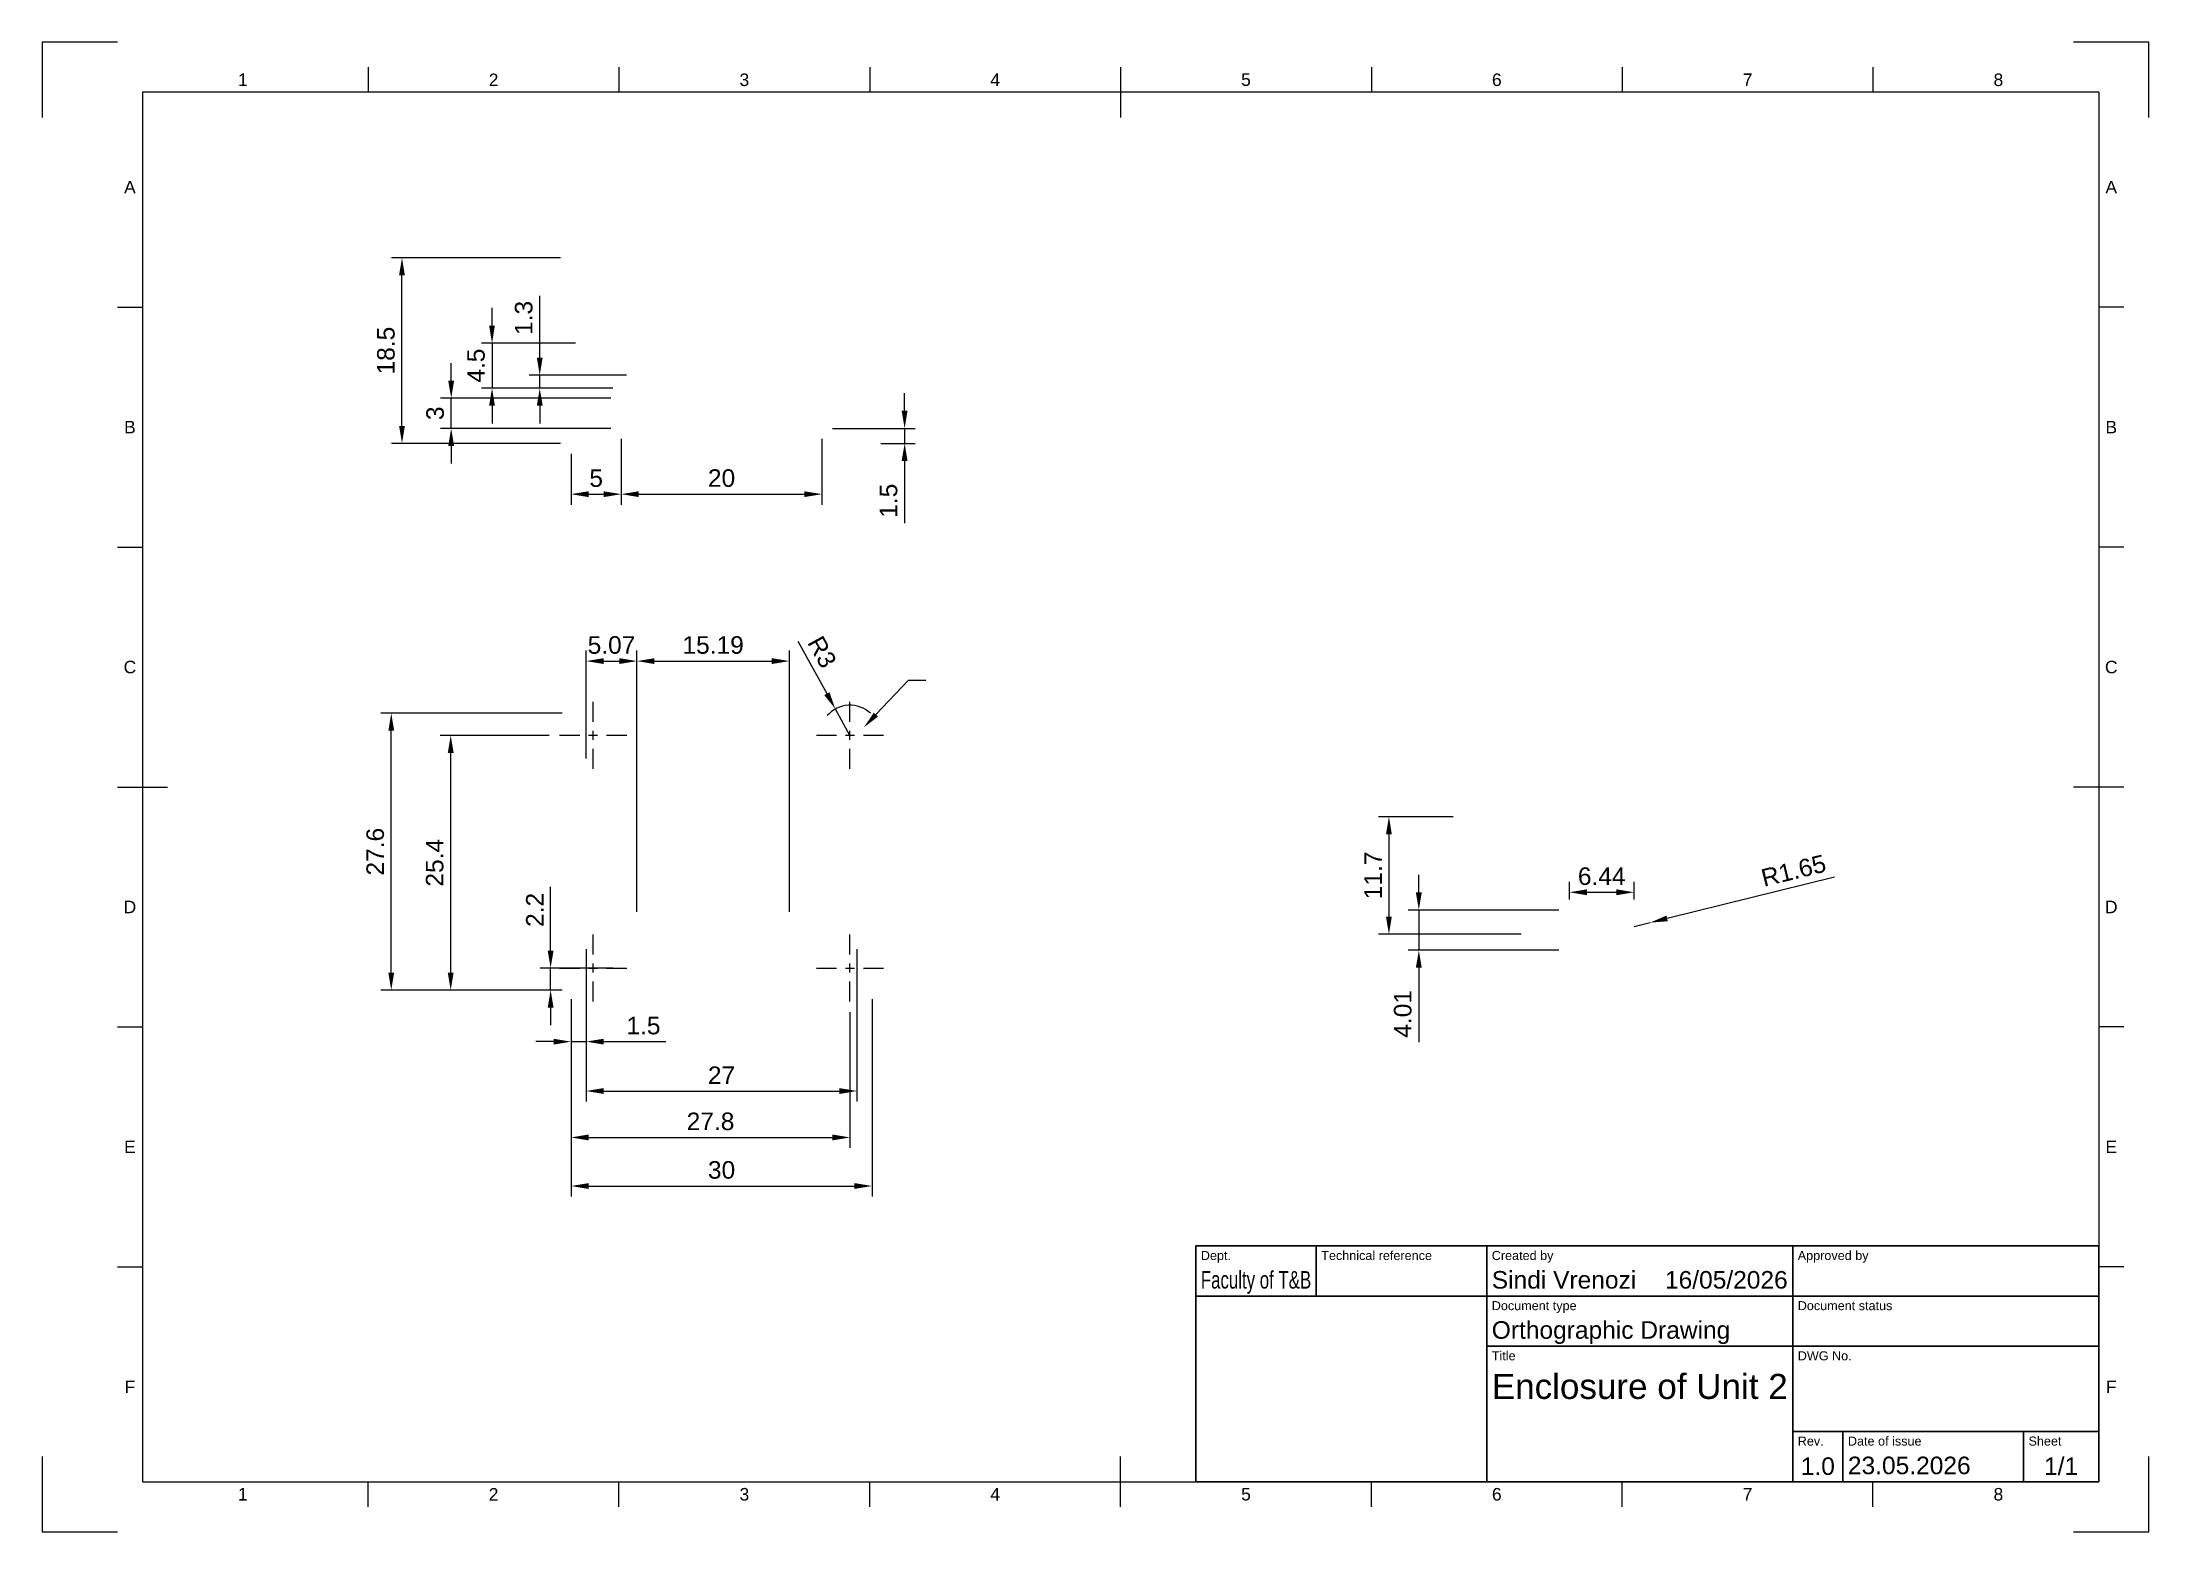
# Paper-space layout 'Box 100mah strap v9' of a CAD drawing. Header units: millimetres. Extents: x 0 to 420, y 0 to 297.
import ezdxf
from ezdxf import colors
from ezdxf.entities.mleader import LeaderData, LeaderLine
from ezdxf.enums import TextEntityAlignment as Align
from ezdxf.math import Vec2, Vec3

# ---------------------------------------------------------------- set-up
doc = ezdxf.new("R2010")
doc.units = ezdxf.units.MM
doc.header["$LTSCALE"] = 0.75
doc.linetypes.add('CENTER2', pattern=[28.575, 19.05, -3.175, 3.175, -3.175])
for name, color, linetype, lineweight in [('BORDER', 7, 'Continuous', 25), ('FD_Dimensions', 7, 'Continuous', 25), ('Hole Notes', 7, 'Continuous', 25), ('Smart Centers', 7, 'CENTER2', 25), ('TITLEBLOCK', 7, 'Continuous', 35)]:
    doc.layers.add(name, color=color, linetype=linetype, lineweight=lineweight)
doc.styles.add('FusionTitle', font='arial.ttf')
doc.styles.get("Standard").update_dxf_attribs({"font": 'arial.ttf'})
doc.dimstyles.new('Dim-ISO-25', dxfattribs={"dimtxt": 3.5, "dimasz": 3.5, "dimexe": 2.1, "dimexo": 2.1, "dimgap": 1.4, "dimtad": 1, "dimzin": 12, "dimdsep": 46, "dimtxsty": 'Standard', "dimcen": 0, "dimazin": 3, "dimtp": 0.1, "dimtm": 0.1, "dimtfac": 0.714286, "dimtmove": 0, "dimatfit": 3, "dimfxl": 1, "dimtzin": 12, "dimarcsym": 0})

# ---------------------------------------------------------------- blocks, each defined once
blk = doc.blocks.new('ISO_A3_SHEET')
at = {"layer": 'BORDER'}
for p, q in [((65, 292), (65, 287)), ((115, 292), (115, 287)), ((165, 292), (165, 287)), ((215, 292), (215, 282)), ((265, 292), (265, 287)), ((315, 292), (315, 287)), ((365, 292), (365, 287)), ((410, 287), (20, 287)), ((20, 287), (20, 10)), ((410, 287), (410, 10)), ((15, 244.16666), (20, 244.16666)), ((415, 244.16666), (410, 244.16666)), ((15, 196.33333), (20, 196.33333)), ((415, 196.33333), (410, 196.33333)), ((15, 148.5), (25, 148.5)), ((415, 148.5), (405, 148.5)), ((15, 100.66667), (20, 100.66667)), ((415, 100.66667), (410, 100.66667)), ((15, 52.83334), (20, 52.83334)), ((415, 52.83334), (410, 52.83334)), ((215, 5), (215, 15)), ((20, 10), (410, 10)), ((65, 5), (65, 10)), ((115, 5), (115, 10)), ((165, 5), (165, 10)), ((265, 5), (265, 10)), ((315, 5), (315, 10)), ((365, 5), (365, 10))]:
    blk.add_line(p, q, dxfattribs=at)
at = {"layer": 'Defpoints'}
for p, q in [((15, 297), (0, 297)), ((0, 297), (0, 282)), ((420, 297), (405, 297)), ((420, 282), (420, 297)), ((0, 15), (0, 0)), ((420, 0), (420, 15)), ((0, 0), (15, 0)), ((405, 0), (420, 0))]:
    blk.add_line(p, q, dxfattribs=at)
at = {"layer": 'BORDER', "style": 'FusionTitle'}
for s, p in [('1', (40, 289.5)), ('2', (90, 289.5)), ('3', (140, 289.5)), ('4', (190, 289.5)), ('5', (240, 289.5)), ('6', (290, 289.5)), ('7', (340, 289.5)), ('8', (390, 289.5)), ('A', (17.5, 268.08333)), ('A', (412.5, 268.08333)), ('B', (17.5, 220.25)), ('B', (412.5, 220.25)), ('C', (17.5, 172.41667)), ('C', (412.5, 172.41667)), ('D', (17.5, 124.58334)), ('D', (412.5, 124.58334)), ('E', (17.5, 76.75001)), ('E', (412.5, 76.75001)), ('F', (17.5, 28.91668)), ('F', (412.5, 28.91668)), ('1', (40, 7.5)), ('2', (90, 7.5)), ('3', (140, 7.5)), ('4', (190, 7.5)), ('5', (240, 7.5)), ('6', (290, 7.5)), ('7', (340, 7.5)), ('8', (390, 7.5))]:
    blk.add_text(s, height=2.5, dxfattribs=at).set_placement(p, align=Align.MIDDLE)
blk = doc.blocks.new('ISO_TITLEBLOCK')
at = {"layer": 'TITLEBLOCK'}
for p, q in [((0, 47), (-180, 47)), ((-180, 47), (-180, 0)), ((-156, 37), (-156, 47)), ((-122, 0), (-122, 47)), ((-61, 0), (-61, 47)), ((0, 0), (0, 47)), ((-180, 37), (0, 37)), ((-122, 27), (0, 27)), ((-61, 10), (0, 10)), ((-51, 0), (-51, 10)), ((-15, 0), (-15, 10)), ((-180, 0), (0, 0))]:
    blk.add_line(p, q, dxfattribs=at)
at = {"layer": 'TITLEBLOCK', "style": 'FusionTitle'}
for s, p in [('Dept.', (-179, 46)), ('Technical reference', (-155, 46)), ('Created by', (-121, 46)), ('Approved by', (-60, 46)), ('Document type', (-121, 36)), ('Document status', (-60, 36)), ('Title', (-121, 26)), ('DWG No.', (-60, 26)), ('Rev.', (-60, 9)), ('Date of issue', (-50, 9)), ('Sheet', (-14, 9))]:
    blk.add_text(s, height=1.8, dxfattribs=at).set_placement(p, align=Align.TOP_LEFT)
for tag, height, p in [('DEPT', 3.5, (-179, 42)), ('TECHNICAL_REFERENCE', 3.5, (-155, 42)), ('CREATED_BY', 3.5, (-121, 42)), ('APPROVED_BY', 3.5, (-60, 42)), ('DOCUMENT_TYPE', 3.5, (-121, 32)), ('DOCUMENT_STATUS', 3.5, (-60, 32)), ('TITLE_1', 5, (-121, 21.5)), ('TITLE_2', 5, (-121, 14)), ('TITLE_3', 5, (-121, 6.5)), ('DATE_OF_ISSUE', 3.5, (-50, 5))]:
    blk.add_attdef(tag, text='', height=height, dxfattribs=at).set_placement(p, align=Align.TOP_LEFT)
for tag, p in [('CREATED_DATE', (-62, 42)), ('APPROVED_DATE', (-0.99, 42))]:
    blk.add_attdef(tag, text='', height=3.5, dxfattribs=at).set_placement(p, align=Align.TOP_RIGHT)
for tag, height, p in [('DRAWING_NUMBER', 5, (-30.5, 19.75)), ('REV', 3.5, (-56, 4.85)), ('SHEET', 3.5, (-7.5, 4.85))]:
    blk.add_attdef(tag, text='', height=height, dxfattribs=at).set_placement(p, align=Align.TOP_CENTER)
blk = doc.blocks.new('*U23')
at = {"layer": 'Smart Centers', "color": 0, "ltscale": 0.75, "transparency": 16777216}
for p, q in [((0, 2.68), (0, 6.7)), ((-6.7, 0), (-2.68, 0)), ((2.68, 0), (6.7, 0)), ((0, -6.7), (0, -2.68))]:
    blk.add_line(p, q, dxfattribs=at)
at = {"layer": 'Smart Centers', "color": 0, "linetype": 'Continuous', "ltscale": 0.75, "transparency": 16777216}
for p, q in [((-0.89, 0), (0.89, 0)), ((0, -0.89), (0, 0.89))]:
    blk.add_line(p, q, dxfattribs=at)
blk = doc.blocks.new('*U24')
at = {"layer": 'Smart Centers', "color": 0, "ltscale": 0.75, "transparency": 16777216}
for p, q in [((0, 2.68), (0, 6.7)), ((-6.7, 0), (-2.68, 0)), ((2.68, 0), (6.7, 0)), ((0, -6.7), (0, -2.68))]:
    blk.add_line(p, q, dxfattribs=at)
at = {"layer": 'Smart Centers', "color": 0, "linetype": 'Continuous', "ltscale": 0.75, "transparency": 16777216}
for p, q in [((-0.89, 0), (0.89, 0)), ((0, -0.89), (0, 0.89))]:
    blk.add_line(p, q, dxfattribs=at)
blk = doc.blocks.new('*U25')
at = {"layer": 'Smart Centers', "color": 0, "ltscale": 0.75, "transparency": 16777216}
for p, q in [((0, 2.68), (0, 6.7)), ((-6.7, 0), (-2.68, 0)), ((2.68, 0), (6.7, 0)), ((0, -6.7), (0, -2.68))]:
    blk.add_line(p, q, dxfattribs=at)
at = {"layer": 'Smart Centers', "color": 0, "linetype": 'Continuous', "ltscale": 0.75, "transparency": 16777216}
for p, q in [((-0.89, 0), (0.89, 0)), ((0, -0.89), (0, 0.89))]:
    blk.add_line(p, q, dxfattribs=at)
blk = doc.blocks.new('*U26')
at = {"layer": 'Smart Centers', "color": 0, "ltscale": 0.75, "transparency": 16777216}
for p, q in [((0, 2.68), (0, 6.7)), ((-6.7, 0), (-2.68, 0)), ((2.68, 0), (6.7, 0)), ((0, -6.7), (0, -2.68))]:
    blk.add_line(p, q, dxfattribs=at)
at = {"layer": 'Smart Centers', "color": 0, "linetype": 'Continuous', "ltscale": 0.75, "transparency": 16777216}
for p, q in [((-0.89, 0), (0.89, 0)), ((0, -0.89), (0, 0.89))]:
    blk.add_line(p, q, dxfattribs=at)
blk = doc.blocks.new('*D424')
at = {"layer": 'Defpoints', "color": 0, "transparency": 16777216}
for p in [(105.45, 108.33), (165.45, 108.33), (165.45, 68.95)]:
    blk.add_point(p, dxfattribs=at)
at = {"layer": 'FD_Dimensions', "color": 0, "lineweight": -2, "transparency": 16777216}
for p, q in [((105.45, 106.23), (105.45, 66.85)), ((165.45, 106.23), (165.45, 66.85)), ((108.95, 68.95), (161.95, 68.95))]:
    blk.add_line(p, q, dxfattribs=at)
at = {"layer": 'FD_Dimensions', "color": 0, "transparency": 16777216}
for points in [[(108.95, 69.53), (108.95, 68.37), (105.45, 68.95)], [(161.95, 69.53), (161.95, 68.37), (165.45, 68.95)]]:
    blk.add_solid(points, dxfattribs=at)
at = {"layer": 'FD_Dimensions', "color": 0, "transparency": 16777216, "insert": (135.45, 72.14), "char_height": 3.5, "attachment_point": 5}
blk.add_mtext('30', dxfattribs=at)
blk = doc.blocks.new('*D425')
at = {"layer": 'Defpoints', "color": 0, "transparency": 16777216}
for p in [(69.6, 163.2), (105.77, 163.2), (105.77, 108)]:
    blk.add_point(p, dxfattribs=at)
at = {"layer": 'FD_Dimensions', "color": 0, "lineweight": -2, "transparency": 16777216}
for p, q in [((103.67, 163.2), (67.5, 163.2)), ((69.6, 111.5), (69.6, 159.7)), ((103.67, 108), (67.5, 108))]:
    blk.add_line(p, q, dxfattribs=at)
at = {"layer": 'FD_Dimensions', "color": 0, "transparency": 16777216}
for points in [[(69.02, 159.7), (70.19, 159.7), (69.6, 163.2)], [(69.02, 111.5), (70.19, 111.5), (69.6, 108)]]:
    blk.add_solid(points, dxfattribs=at)
at = {"layer": 'FD_Dimensions', "color": 0, "transparency": 16777216, "insert": (66.42, 135.6), "char_height": 3.5, "attachment_point": 5, "rotation": 90}
blk.add_mtext('27.6', dxfattribs=at)
blk = doc.blocks.new('*D426')
at = {"layer": 'Defpoints', "color": 0, "transparency": 16777216}
for p in [(71.74, 254), (105.45, 254), (105.45, 217)]:
    blk.add_point(p, dxfattribs=at)
at = {"layer": 'FD_Dimensions', "color": 0, "lineweight": -2, "transparency": 16777216}
for p, q in [((103.35, 254), (69.64, 254)), ((71.74, 220.5), (71.74, 250.5)), ((103.35, 217), (69.64, 217))]:
    blk.add_line(p, q, dxfattribs=at)
at = {"layer": 'FD_Dimensions', "color": 0, "transparency": 16777216}
for points in [[(71.16, 250.5), (72.32, 250.5), (71.74, 254)], [(71.16, 220.5), (72.32, 220.5), (71.74, 217)]]:
    blk.add_solid(points, dxfattribs=at)
at = {"layer": 'FD_Dimensions', "color": 0, "transparency": 16777216, "insert": (68.55, 235.5), "char_height": 3.5, "attachment_point": 5, "rotation": 90}
blk.add_mtext('18.5', dxfattribs=at)
blk = doc.blocks.new('*D427')
at = {"layer": 'Defpoints', "color": 0, "transparency": 16777216}
for p in [(158.14, 164.05), (161.05, 158.8)]:
    blk.add_point(p, dxfattribs=at)
at = {"layer": 'FD_Dimensions', "color": 0, "lineweight": -2, "transparency": 16777216}
for p, q in [((150.65, 177.56), (156.44, 167.11)), ((161.05, 158.8), (158.14, 164.05))]:
    blk.add_line(p, q, dxfattribs=at)
blk.add_arc((161.05, 158.8), 6, 47.0403, 139.0642, dxfattribs=at)
at = {"layer": 'FD_Dimensions', "color": 0, "transparency": 16777216}
blk.add_solid([(156.95, 167.4), (155.93, 166.83), (158.14, 164.05)], dxfattribs=at)
at = {"layer": 'FD_Dimensions', "color": 0, "transparency": 16777216, "insert": (155.48, 175.41), "char_height": 3.5, "attachment_point": 5, "rotation": 299.0106}
blk.add_mtext('R3', dxfattribs=at)
blk = doc.blocks.new('*D428')
at = {"layer": 'Defpoints', "color": 0, "transparency": 16777216}
for p in [(317.36, 120.67), (320.56, 121.46)]:
    blk.add_point(p, dxfattribs=at)
at = {"layer": 'FD_Dimensions', "color": 0, "lineweight": -2, "transparency": 16777216}
for p, q in [((357.34, 130.55), (323.96, 122.3)), ((317.36, 120.67), (320.56, 121.46))]:
    blk.add_line(p, q, dxfattribs=at)
at = {"layer": 'FD_Dimensions', "color": 0, "transparency": 16777216}
blk.add_solid([(323.82, 122.87), (324.1, 121.74), (320.56, 121.46)], dxfattribs=at)
at = {"layer": 'FD_Dimensions', "color": 0, "transparency": 16777216, "insert": (349.17, 131.82), "char_height": 3.5, "attachment_point": 5, "rotation": 13.8816}
blk.add_mtext('R1.65', dxfattribs=at)
blk = doc.blocks.new('*D429')
at = {"layer": 'Defpoints', "color": 0, "transparency": 16777216}
for p in [(105.45, 108.33), (161.05, 105.7), (161.05, 78.63)]:
    blk.add_point(p, dxfattribs=at)
at = {"layer": 'FD_Dimensions', "color": 0, "lineweight": -2, "transparency": 16777216}
for p, q in [((105.45, 106.23), (105.45, 76.53)), ((161.05, 103.6), (161.05, 76.53)), ((108.95, 78.63), (157.55, 78.63))]:
    blk.add_line(p, q, dxfattribs=at)
at = {"layer": 'FD_Dimensions', "color": 0, "transparency": 16777216}
for points in [[(108.95, 79.22), (108.95, 78.05), (105.45, 78.63)], [(157.55, 79.22), (157.55, 78.05), (161.05, 78.63)]]:
    blk.add_solid(points, dxfattribs=at)
at = {"layer": 'FD_Dimensions', "color": 0, "transparency": 16777216, "insert": (133.25, 81.82), "char_height": 3.5, "attachment_point": 5}
blk.add_mtext('27.8', dxfattribs=at)
blk = doc.blocks.new('*D430')
at = {"layer": 'Defpoints', "color": 0, "transparency": 16777216}
for p in [(81.45, 158.8), (103.15, 158.8), (105.77, 108)]:
    blk.add_point(p, dxfattribs=at)
at = {"layer": 'FD_Dimensions', "color": 0, "lineweight": -2, "transparency": 16777216}
for p, q in [((101.05, 158.8), (79.35, 158.8)), ((81.45, 111.5), (81.45, 155.3)), ((103.67, 108), (79.35, 108))]:
    blk.add_line(p, q, dxfattribs=at)
at = {"layer": 'FD_Dimensions', "color": 0, "transparency": 16777216}
for points in [[(80.87, 155.3), (82.04, 155.3), (81.45, 158.8)], [(80.87, 111.5), (82.04, 111.5), (81.45, 108)]]:
    blk.add_solid(points, dxfattribs=at)
at = {"layer": 'FD_Dimensions', "color": 0, "transparency": 16777216, "insert": (78.27, 133.4), "char_height": 3.5, "attachment_point": 5, "rotation": 90}
blk.add_mtext('25.4', dxfattribs=at)
blk = doc.blocks.new('*D431')
at = {"layer": 'Defpoints', "color": 0, "transparency": 16777216}
for p in [(108.45, 118.24), (105.45, 108.33), (108.45, 97.73)]:
    blk.add_point(p, dxfattribs=at)
at = {"layer": 'FD_Dimensions', "color": 0, "lineweight": -2, "transparency": 16777216}
for p, q in [((108.45, 116.14), (108.45, 95.63)), ((105.45, 106.23), (105.45, 95.63)), ((101.95, 97.73), (98.45, 97.73)), ((105.45, 97.73), (108.45, 97.73)), ((111.95, 97.73), (124.32, 97.73))]:
    blk.add_line(p, q, dxfattribs=at)
at = {"layer": 'FD_Dimensions', "color": 0, "transparency": 16777216}
for points in [[(101.95, 98.31), (101.95, 97.15), (105.45, 97.73)], [(111.95, 98.31), (111.95, 97.15), (108.45, 97.73)]]:
    blk.add_solid(points, dxfattribs=at)
at = {"layer": 'FD_Dimensions', "color": 0, "transparency": 16777216, "insert": (119.88, 100.92), "char_height": 3.5, "attachment_point": 5}
blk.add_mtext('1.5', dxfattribs=at)
blk = doc.blocks.new('*D433')
at = {"layer": 'Defpoints', "color": 0, "transparency": 16777216}
for p in [(283.41, 142.57), (268.5, 119.17), (296.94, 119.17)]:
    blk.add_point(p, dxfattribs=at)
at = {"layer": 'FD_Dimensions', "color": 0, "lineweight": -2, "transparency": 16777216}
for p, q in [((281.31, 142.57), (266.4, 142.57)), ((268.5, 139.07), (268.5, 122.67)), ((294.84, 119.17), (266.4, 119.17))]:
    blk.add_line(p, q, dxfattribs=at)
at = {"layer": 'FD_Dimensions', "color": 0, "transparency": 16777216}
for points in [[(267.91, 139.07), (269.08, 139.07), (268.5, 142.57)], [(267.91, 122.67), (269.08, 122.67), (268.5, 119.17)]]:
    blk.add_solid(points, dxfattribs=at)
at = {"layer": 'FD_Dimensions', "color": 0, "transparency": 16777216, "insert": (265.34, 130.87), "char_height": 3.5, "attachment_point": 5, "rotation": 90}
blk.add_mtext('11.7', dxfattribs=at)
blk = doc.blocks.new('*D434')
at = {"layer": 'Defpoints', "color": 0, "transparency": 16777216}
for p in [(115.45, 220), (105.45, 217), (115.45, 206.88)]:
    blk.add_point(p, dxfattribs=at)
at = {"layer": 'FD_Dimensions', "color": 0, "lineweight": -2, "transparency": 16777216}
for p, q in [((105.45, 214.9), (105.45, 204.78)), ((115.45, 217.9), (115.45, 204.78)), ((108.95, 206.88), (111.95, 206.88))]:
    blk.add_line(p, q, dxfattribs=at)
at = {"layer": 'FD_Dimensions', "color": 0, "transparency": 16777216}
for points in [[(108.95, 207.46), (108.95, 206.3), (105.45, 206.88)], [(111.95, 207.46), (111.95, 206.3), (115.45, 206.88)]]:
    blk.add_solid(points, dxfattribs=at)
at = {"layer": 'FD_Dimensions', "color": 0, "transparency": 16777216, "insert": (110.45, 210.06), "char_height": 3.5, "attachment_point": 5}
blk.add_mtext('5', dxfattribs=at)
blk = doc.blocks.new('*D435')
at = {"layer": 'Defpoints', "color": 0, "transparency": 16777216}
for p in [(155.45, 220), (171.95, 220), (165.13, 217)]:
    blk.add_point(p, dxfattribs=at)
at = {"layer": 'FD_Dimensions', "color": 0, "lineweight": -2, "transparency": 16777216}
for p, q in [((171.95, 223.5), (171.95, 227)), ((157.55, 220), (174.05, 220)), ((171.95, 220), (171.95, 217)), ((167.23, 217), (174.05, 217)), ((171.95, 213.5), (171.95, 201.13))]:
    blk.add_line(p, q, dxfattribs=at)
at = {"layer": 'FD_Dimensions', "color": 0, "transparency": 16777216}
for points in [[(171.36, 223.5), (172.53, 223.5), (171.95, 220)], [(171.36, 213.5), (172.53, 213.5), (171.95, 217)]]:
    blk.add_solid(points, dxfattribs=at)
at = {"layer": 'FD_Dimensions', "color": 0, "transparency": 16777216, "insert": (168.76, 205.57), "char_height": 3.5, "attachment_point": 5, "rotation": 90}
blk.add_mtext('1.5', dxfattribs=at)
blk = doc.blocks.new('*D436')
at = {"layer": 'Defpoints', "color": 0, "transparency": 16777216}
for p in [(108.45, 118.24), (162.45, 118.24), (162.45, 87.89)]:
    blk.add_point(p, dxfattribs=at)
at = {"layer": 'FD_Dimensions', "color": 0, "lineweight": -2, "transparency": 16777216}
for p, q in [((108.45, 116.14), (108.45, 85.79)), ((162.45, 116.14), (162.45, 85.79)), ((111.95, 87.89), (158.95, 87.89))]:
    blk.add_line(p, q, dxfattribs=at)
at = {"layer": 'FD_Dimensions', "color": 0, "transparency": 16777216}
for points in [[(111.95, 88.47), (111.95, 87.3), (108.45, 87.89)], [(158.95, 88.47), (158.95, 87.3), (162.45, 87.89)]]:
    blk.add_solid(points, dxfattribs=at)
at = {"layer": 'FD_Dimensions', "color": 0, "transparency": 16777216, "insert": (135.45, 91.04), "char_height": 3.5, "attachment_point": 5}
blk.add_mtext('27', dxfattribs=at)
blk = doc.blocks.new('*D437')
at = {"layer": 'Defpoints', "color": 0, "transparency": 16777216}
for p in [(118.58, 173.6), (108.45, 152.05), (118.58, 152.05)]:
    blk.add_point(p, dxfattribs=at)
at = {"layer": 'FD_Dimensions', "color": 0, "lineweight": -2, "transparency": 16777216}
for p, q in [((108.45, 154.15), (108.45, 175.7)), ((111.95, 173.6), (115.08, 173.6)), ((118.58, 154.15), (118.58, 175.7))]:
    blk.add_line(p, q, dxfattribs=at)
at = {"layer": 'FD_Dimensions', "color": 0, "transparency": 16777216}
for points in [[(111.95, 174.18), (111.95, 173.02), (108.45, 173.6)], [(115.08, 174.18), (115.08, 173.02), (118.58, 173.6)]]:
    blk.add_solid(points, dxfattribs=at)
at = {"layer": 'FD_Dimensions', "color": 0, "transparency": 16777216, "insert": (113.51, 176.79), "char_height": 3.5, "attachment_point": 5}
blk.add_mtext('5.07', dxfattribs=at)
blk = doc.blocks.new('*D438')
at = {"layer": 'Defpoints', "color": 0, "transparency": 16777216}
for p in [(115.45, 220), (155.45, 220), (155.45, 206.88)]:
    blk.add_point(p, dxfattribs=at)
at = {"layer": 'FD_Dimensions', "color": 0, "lineweight": -2, "transparency": 16777216}
for p, q in [((115.45, 217.9), (115.45, 204.78)), ((155.45, 217.9), (155.45, 204.78)), ((118.95, 206.88), (151.95, 206.88))]:
    blk.add_line(p, q, dxfattribs=at)
at = {"layer": 'FD_Dimensions', "color": 0, "transparency": 16777216}
for points in [[(118.95, 207.46), (118.95, 206.3), (115.45, 206.88)], [(151.95, 207.46), (151.95, 206.3), (155.45, 206.88)]]:
    blk.add_solid(points, dxfattribs=at)
at = {"layer": 'FD_Dimensions', "color": 0, "transparency": 16777216, "insert": (135.45, 210.07), "char_height": 3.5, "attachment_point": 5}
blk.add_mtext('20', dxfattribs=at)
blk = doc.blocks.new('*D443')
at = {"layer": 'Defpoints', "color": 0, "transparency": 16777216}
for p in [(81.55, 226), (115.45, 226), (115.45, 220)]:
    blk.add_point(p, dxfattribs=at)
at = {"layer": 'FD_Dimensions', "color": 0, "lineweight": -2, "transparency": 16777216}
for p, q in [((81.55, 229.5), (81.55, 233)), ((113.35, 226), (79.45, 226)), ((81.55, 220), (81.55, 226)), ((113.35, 220), (79.45, 220)), ((81.55, 216.5), (81.55, 213))]:
    blk.add_line(p, q, dxfattribs=at)
at = {"layer": 'FD_Dimensions', "color": 0, "transparency": 16777216}
for points in [[(80.96, 229.5), (82.13, 229.5), (81.55, 226)], [(80.96, 216.5), (82.13, 216.5), (81.55, 220)]]:
    blk.add_solid(points, dxfattribs=at)
at = {"layer": 'FD_Dimensions', "color": 0, "transparency": 16777216, "insert": (78.36, 223), "char_height": 3.5, "attachment_point": 5, "rotation": 90}
blk.add_mtext('3', dxfattribs=at)
blk = doc.blocks.new('*D1036')
at = {"layer": 'Defpoints', "color": 0, "transparency": 16777216}
for p in [(115.85, 112.4), (101.37, 108), (105.77, 108)]:
    blk.add_point(p, dxfattribs=at)
at = {"layer": 'FD_Dimensions', "color": 0, "lineweight": -2, "transparency": 16777216}
for p, q in [((101.37, 115.9), (101.37, 128.6)), ((113.75, 112.4), (99.27, 112.4)), ((101.37, 108), (101.37, 112.4)), ((103.67, 108), (99.27, 108)), ((101.37, 104.5), (101.37, 101))]:
    blk.add_line(p, q, dxfattribs=at)
at = {"layer": 'FD_Dimensions', "color": 0, "transparency": 16777216}
for points in [[(100.79, 115.9), (101.96, 115.9), (101.37, 112.4)], [(100.79, 104.5), (101.96, 104.5), (101.37, 108)]]:
    blk.add_solid(points, dxfattribs=at)
at = {"layer": 'FD_Dimensions', "color": 0, "transparency": 16777216, "insert": (98.22, 124), "char_height": 3.5, "attachment_point": 5, "rotation": 90}
blk.add_mtext('2.2', dxfattribs=at)
blk = doc.blocks.new('*D1037')
at = {"layer": 'Defpoints', "color": 0, "transparency": 16777216}
for p in [(148.97, 173.6), (118.58, 121.54), (148.97, 121.54)]:
    blk.add_point(p, dxfattribs=at)
at = {"layer": 'FD_Dimensions', "color": 0, "lineweight": -2, "transparency": 16777216}
for p, q in [((118.58, 123.64), (118.58, 175.7)), ((122.08, 173.6), (145.47, 173.6)), ((148.97, 123.64), (148.97, 175.7))]:
    blk.add_line(p, q, dxfattribs=at)
at = {"layer": 'FD_Dimensions', "color": 0, "transparency": 16777216}
for points in [[(122.08, 174.18), (122.08, 173.02), (118.58, 173.6)], [(145.47, 174.18), (145.47, 173.02), (148.97, 173.6)]]:
    blk.add_solid(points, dxfattribs=at)
at = {"layer": 'FD_Dimensions', "color": 0, "transparency": 16777216, "insert": (133.77, 176.79), "char_height": 3.5, "attachment_point": 5}
blk.add_mtext('15.19', dxfattribs=at)
blk = doc.blocks.new('*D1039')
at = {"layer": 'Defpoints', "color": 0, "transparency": 16777216}
for p in [(304.48, 123.97), (274.46, 115.95), (304.48, 115.95)]:
    blk.add_point(p, dxfattribs=at)
at = {"layer": 'FD_Dimensions', "color": 0, "lineweight": -2, "transparency": 16777216}
for p, q in [((274.46, 127.47), (274.46, 130.97)), ((302.38, 123.97), (272.36, 123.97)), ((274.46, 123.97), (274.46, 115.95)), ((302.38, 115.95), (272.36, 115.95)), ((274.46, 112.45), (274.46, 97.6))]:
    blk.add_line(p, q, dxfattribs=at)
at = {"layer": 'FD_Dimensions', "color": 0, "transparency": 16777216}
for points in [[(273.87, 127.47), (275.04, 127.47), (274.46, 123.97)], [(273.87, 112.45), (275.04, 112.45), (274.46, 115.95)]]:
    blk.add_solid(points, dxfattribs=at)
at = {"layer": 'FD_Dimensions', "color": 0, "transparency": 16777216, "insert": (271.27, 103.27), "char_height": 3.5, "attachment_point": 5, "rotation": 90}
blk.add_mtext('4.01', dxfattribs=at)
blk = doc.blocks.new('*D1040')
at = {"layer": 'Defpoints', "color": 0, "transparency": 16777216}
for p in [(317.36, 127.51), (304.48, 123.97), (317.36, 123.97)]:
    blk.add_point(p, dxfattribs=at)
at = {"layer": 'FD_Dimensions', "color": 0, "lineweight": -2, "transparency": 16777216}
for p, q in [((304.48, 126.07), (304.48, 129.61)), ((307.98, 127.51), (313.86, 127.51)), ((317.36, 126.07), (317.36, 129.61))]:
    blk.add_line(p, q, dxfattribs=at)
at = {"layer": 'FD_Dimensions', "color": 0, "transparency": 16777216}
for points in [[(307.98, 128.1), (307.98, 126.93), (304.48, 127.51)], [(313.86, 128.1), (313.86, 126.93), (317.36, 127.51)]]:
    blk.add_solid(points, dxfattribs=at)
at = {"layer": 'FD_Dimensions', "color": 0, "transparency": 16777216, "insert": (310.92, 130.7), "char_height": 3.5, "attachment_point": 5}
blk.add_mtext('6.44', dxfattribs=at)
blk = doc.blocks.new('*D1041')
at = {"layer": 'Defpoints', "color": 0, "transparency": 16777216}
for p in [(108.45, 237), (89.69, 228), (108.45, 228)]:
    blk.add_point(p, dxfattribs=at)
at = {"layer": 'FD_Dimensions', "color": 0, "lineweight": -2, "transparency": 16777216}
for p, q in [((89.69, 240.5), (89.69, 244)), ((106.35, 237), (87.59, 237)), ((89.69, 237), (89.69, 228)), ((106.35, 228), (87.59, 228)), ((89.69, 224.5), (89.69, 221))]:
    blk.add_line(p, q, dxfattribs=at)
at = {"layer": 'FD_Dimensions', "color": 0, "transparency": 16777216}
for points in [[(89.1, 240.5), (90.27, 240.5), (89.69, 237)], [(89.1, 224.5), (90.27, 224.5), (89.69, 228)]]:
    blk.add_solid(points, dxfattribs=at)
at = {"layer": 'FD_Dimensions', "color": 0, "transparency": 16777216, "insert": (86.51, 232.5), "char_height": 3.5, "attachment_point": 5, "rotation": 90}
blk.add_mtext('4.5', dxfattribs=at)
blk = doc.blocks.new('*D1042')
at = {"layer": 'Defpoints', "color": 0, "transparency": 16777216}
for p in [(99.2, 228), (115.85, 228), (118.58, 230.6)]:
    blk.add_point(p, dxfattribs=at)
at = {"layer": 'FD_Dimensions', "color": 0, "lineweight": -2, "transparency": 16777216}
for p, q in [((99.2, 234.1), (99.2, 246.44)), ((116.48, 230.6), (97.1, 230.6)), ((113.75, 228), (97.1, 228)), ((99.2, 228), (99.2, 230.6)), ((99.2, 224.5), (99.2, 221))]:
    blk.add_line(p, q, dxfattribs=at)
at = {"layer": 'FD_Dimensions', "color": 0, "transparency": 16777216}
for points in [[(98.62, 234.1), (99.79, 234.1), (99.2, 230.6)], [(98.62, 224.5), (99.79, 224.5), (99.2, 228)]]:
    blk.add_solid(points, dxfattribs=at)
at = {"layer": 'FD_Dimensions', "color": 0, "transparency": 16777216, "insert": (96.02, 242.02), "char_height": 3.5, "attachment_point": 5, "rotation": 90}
blk.add_mtext('1.3', dxfattribs=at)

psp = doc.layouts.new('Box 100mah strap v9')

# ---------------------------------------------------------------- block references
at = {"layer": 'BORDER'}
psp.add_blockref('ISO_A3_SHEET', (0, 0), dxfattribs=at)
at = {"layer": 'Smart Centers', "ltscale": 0.75}
for name, p in [('*U25', (109.846, 158.805)), ('*U26', (161.046, 158.805)), ('*U24', (109.846, 112.405)), ('*U23', (161.046, 112.405))]:
    psp.add_blockref(name, p, dxfattribs=at)
at = {"layer": 'TITLEBLOCK'}
ref = psp.add_blockref('ISO_TITLEBLOCK', (410, 10), dxfattribs=at)
ref.add_attrib('DATE_OF_ISSUE', '23.05.2026', dxfattribs={"height": 3.5, "style": 'FusionTitle'}).set_placement((360, 15), align=Align.TOP_LEFT)
ref.add_attrib('REV', '1.0', dxfattribs={"height": 3.5, "style": 'FusionTitle'}).set_placement((354, 14.85), align=Align.TOP_CENTER)
ref.add_attrib('DOCUMENT_TYPE', 'Orthographic Drawing', dxfattribs={"height": 3.5, "style": 'FusionTitle'}).set_placement((289, 42), align=Align.TOP_LEFT)
ref.add_attrib('CREATED_DATE', '16/05/2026', dxfattribs={"height": 3.5, "style": 'FusionTitle'}).set_placement((348, 52), align=Align.TOP_RIGHT)
ref.add_attrib('SHEET', '1/1', dxfattribs={"height": 3.5, "style": 'FusionTitle'}).set_placement((402.5, 14.85), align=Align.TOP_CENTER)
ref.add_attrib('TITLE_1', 'Enclosure of Unit 2', dxfattribs={"height": 5, "style": 'FusionTitle'}).set_placement((289, 31.5), align=Align.TOP_LEFT)
ref.add_attrib('CREATED_BY', 'Sindi Vrenozi', dxfattribs={"height": 3.5, "style": 'FusionTitle'}).set_placement((289, 52), align=Align.TOP_LEFT)
ref.add_attrib('DEPT', 'Faculty of T&B', dxfattribs={"height": 3.5, "style": 'FusionTitle', "width": 0.686225}).set_placement((231, 52), align=Align.TOP_LEFT)

# ---------------------------------------------------------------- dimensions: what is measured, and where the dimension line sits
at = {"layer": 'FD_Dimensions'}
for base, p1, p2, angle, picture, middle in [((71.739, 254.003), (105.446, 217.003), (105.446, 254.003), 90, '*D426', (71.739, 235.503)), ((89.686, 228.003), (108.446, 237.003), (108.446, 228.003), 90, '*D1041', (89.686, 232.503)), ((99.205, 228.003), (118.578, 230.601), (115.846, 228.003), 90, '*D1042', (99.205, 242.023)), ((81.546, 226.003), (115.446, 220.003), (115.446, 226.003), 90, '*D443', (81.546, 223.003)), ((171.947, 220.003), (165.126, 217.003), (155.446, 220.003), 90, '*D435', (171.947, 205.569)), ((69.604, 163.205), (105.767, 108.005), (105.767, 163.205), 90, '*D425', (69.604, 135.605)), ((81.454, 158.805), (105.767, 108.005), (103.146, 158.805), 90, '*D430', (81.454, 133.405)), ((268.497, 119.171), (283.406, 142.573), (296.939, 119.171), 90, '*D433', (268.497, 130.872)), ((101.374, 108.005), (115.846, 112.405), (105.767, 108.005), 270, '*D1036', (101.374, 124.003))]:
    dim = psp.add_linear_dim(base=base, p1=p1, p2=p2, angle=angle, dimstyle='Dim-ISO-25', override={"dimlfac": -0.5}, dxfattribs=at)
    dim.commit()
    dim.dimension.update_dxf_attribs({"geometry": picture, "text_midpoint": middle, "dimtype": 160})
for base, p1, p2, picture, middle in [((115.446, 206.878), (105.446, 217.003), (115.446, 220.003), '*D434', (110.446, 210.058)), ((155.446, 206.878), (115.446, 220.003), (155.446, 220.003), '*D438', (135.446, 210.065)), ((108.446, 97.731), (105.446, 108.325), (108.446, 118.239), '*D431', (119.881, 100.918)), ((162.446, 87.887), (108.446, 118.239), (162.446, 118.239), '*D436', (135.446, 91.045)), ((165.446, 68.95), (105.446, 108.325), (165.446, 108.325), '*D424', (135.446, 72.139)), ((161.046, 78.634), (105.446, 108.325), (161.046, 105.705), '*D429', (133.246, 81.821))]:
    dim = psp.add_linear_dim(base=base, p1=p1, p2=p2, dimstyle='Dim-ISO-25', override={"dimlfac": -0.5}, dxfattribs=at)
    dim.commit()
    dim.dimension.update_dxf_attribs({"geometry": picture, "text_midpoint": middle})
dim = psp.add_linear_dim(base=(118.578, 173.599), p1=(108.446, 152.054), p2=(118.578, 152.054), dimstyle='Dim-ISO-25', override={"dimlfac": -0.5}, dxfattribs=at)
dim.commit()
dim.dimension.update_dxf_attribs({"geometry": '*D437', "text_midpoint": (113.512, 173.599), "dimtype": 160})
for p1, p2, distance, picture, middle in [((118.578, 121.537), (148.967, 121.537), 52.062, '*D1037', (133.773, 176.786)), ((304.475, 123.972), (317.355, 123.972), 3.541, '*D1040', (310.915, 130.7))]:
    dim = psp.add_aligned_dim(p1=p1, p2=p2, distance=distance, dimstyle='Dim-ISO-25', override={"dimlfac": -0.5, "dimclrd": 0, "dimclre": 0}, dxfattribs=at)
    dim.commit()
    dim.dimension.update_dxf_attribs({"geometry": picture, "text_midpoint": middle})
for center, mpoint, picture, middle in [((161.046, 158.805), (158.137, 164.052), '*D427', (152.694, 173.866)), ((317.355, 120.672), (320.559, 121.464), '*D428', (349.932, 128.723))]:
    dim = psp.add_radius_dim(center=center, mpoint=mpoint, dimstyle='Dim-ISO-25', override={"dimlfac": -0.5}, dxfattribs=at)
    dim.commit()
    dim.dimension.update_dxf_attribs({"geometry": picture, "text_midpoint": middle, "dimtype": 164})
dim = psp.add_linear_dim(base=(274.457, 115.952), p1=(304.475, 123.972), p2=(304.475, 115.952), angle=90, dimstyle='Dim-ISO-25', override={"dimlfac": -0.5, "dimclrd": 0, "dimclre": 0}, dxfattribs=at)
dim.commit()
dim.dimension.update_dxf_attribs({"geometry": '*D1039', "text_midpoint": (271.27, 103.274)})

# ---------------------------------------------------------------- leaders
at = {"layer": 'Hole Notes'}
ml = psp.add_multileader_mtext('Standard', dxfattribs=at)
ml.set_content('', color=256)
ml.set_leader_properties()
ml.build(insert=Vec2(0, 0))
ml.multileader.update_dxf_attribs({"text_left_attachment_type": 5, "text_right_attachment_type": 5, "dogleg_length": 3.5, "arrow_head_size": 3.5})
ctx = ml.context
ctx.base_point, ctx.char_height, ctx.arrow_head_size, ctx.landing_gap_size = Vec3(176.19, 169.796), 3.5, 3.5, 0
ctx.left_attachment, ctx.right_attachment = 5, 5
notes = []
notes.append((ctx, [(0, (1, 1, 0), (172.69, 169.796), (1, 0), 3.5, [(0, [(163.825, 160.392)], 0, [])])]))
ctx.mtext.insert, ctx.mtext.flow_direction = Vec3(176.19, 174.125), 5
for ctx, leaders in notes:
    for number, flags, end, landing, length, lines in leaders:
        leader = LeaderData()
        leader.index, (leader.has_last_leader_line, leader.has_dogleg_vector, leader.attachment_direction) = number, flags
        leader.last_leader_point, leader.dogleg_vector, leader.dogleg_length = Vec3(end), Vec3(landing), length
        for number, points, colour, breaks in lines:
            line = LeaderLine()
            line.index, line.vertices, line.color, line.breaks = number, Vec3.list(points), colors.encode_raw_color(colour), breaks
            leader.lines.append(line)
        ctx.leaders.append(leader)

doc.saveas('drawing.dxf')
